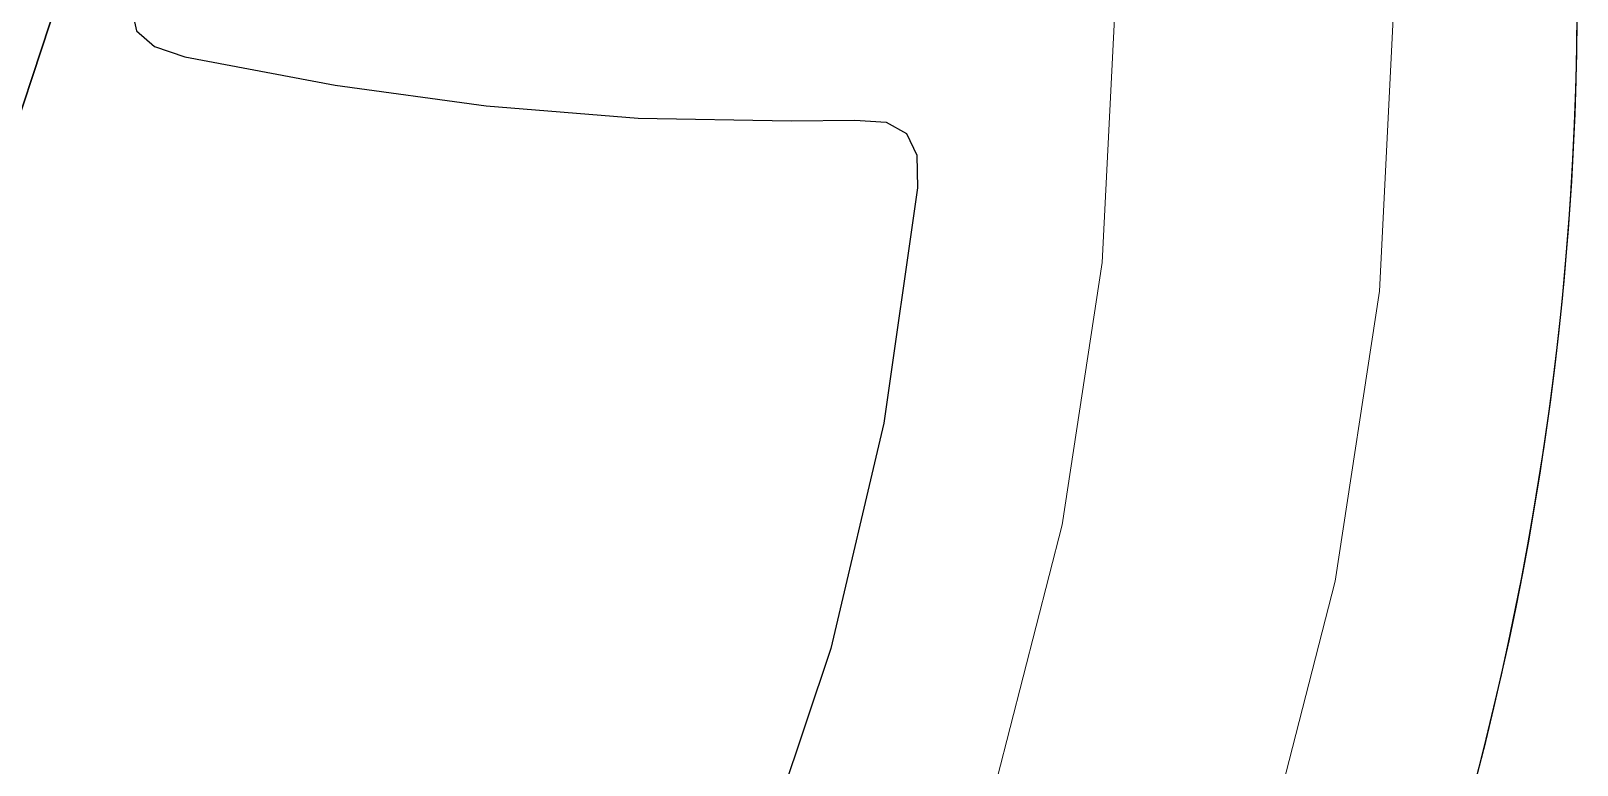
# Paper-space layout 'Sheet2' of a CAD drawing. Header units: inches. Extents: x 0 to 16.3, y 0 to 11.5.
# Drawn here: x 5.642 to 6.446, y 4.959 to 5.341 of the extents above; entities that cross this region are included whole.
import ezdxf

# ---------------------------------------------------------------- set-up
doc = ezdxf.new("R2010")
doc.units = ezdxf.units.IN
doc.header["$MEASUREMENT"] = 0
doc.linetypes.add('CENTERX2', pattern=[0.8, 0.5, -0.1, 0.1, -0.1])

psp = doc.layouts.new('Sheet2')

# ---------------------------------------------------------------- linework, layer by layer
at = {"color": 7, "linetype": 'Continuous', "lineweight": 25}
for p, q in [((5.697897, 5.484238), (5.534867, 4.990453)), ((5.534867, 4.990453), (5.697897, 5.484238)), ((5.694252, 5.352824), (5.696932, 5.340936)), ((5.694252, 5.352824), (5.696932, 5.340936)), ((5.696932, 5.340936), (5.706267, 5.332748)), ((5.696932, 5.340936), (5.706267, 5.332748)), ((5.706267, 5.332748), (5.722108, 5.327484)), ((5.706267, 5.332748), (5.722108, 5.327484)), ((5.722108, 5.327484), (5.800284, 5.312703)), ((5.722108, 5.327484), (5.800284, 5.312703)), ((5.800284, 5.312703), (5.878859, 5.301931)), ((5.800284, 5.312703), (5.878859, 5.301931)), ((5.878859, 5.301931), (5.957895, 5.295607)), ((5.878859, 5.301931), (5.957895, 5.295607)), ((5.957895, 5.295607), (6.037455, 5.294173)), ((5.957895, 5.295607), (6.037455, 5.294173)), ((6.037455, 5.294173), (6.070591, 5.294408)), ((6.037455, 5.294173), (6.070591, 5.294408)), ((6.070591, 5.294408), (6.086955, 5.293453)), ((6.070591, 5.294408), (6.086955, 5.293453)), ((6.086955, 5.293453), (6.097626, 5.287586)), ((6.086955, 5.293453), (6.097626, 5.287586)), ((6.097626, 5.287586), (6.102963, 5.276347)), ((6.097626, 5.287586), (6.102963, 5.276347)), ((6.102963, 5.276347), (6.103319, 5.259279)), ((6.102963, 5.276347), (6.103319, 5.259279)), ((6.103319, 5.259279), (6.085807, 5.136796)), ((6.103319, 5.259279), (6.085807, 5.136796)), ((6.085807, 5.136796), (6.058251, 5.019452)), ((6.085807, 5.136796), (6.058251, 5.019452)), ((6.058251, 5.019452), (6.020596, 4.907262)), ((6.058251, 5.019452), (6.020596, 4.907262))]:
    psp.add_line(p, q, dxfattribs=at)
at = {"color": 7, "linetype": 'CENTERX2', "lineweight": 18}
for radius in [1.52, 1.375]:
    psp.add_circle((4.831485, 5.36094), radius, dxfattribs=at)
at = {"color": 7, "linetype": 'Continuous', "lineweight": 25}
for start, end in [(286.178919, 253.821081), (291.995434, 248.004566)]:
    psp.add_arc((4.831485, 5.36094), 1.615, start, end, dxfattribs=at)

doc.saveas('drawing.dxf')
